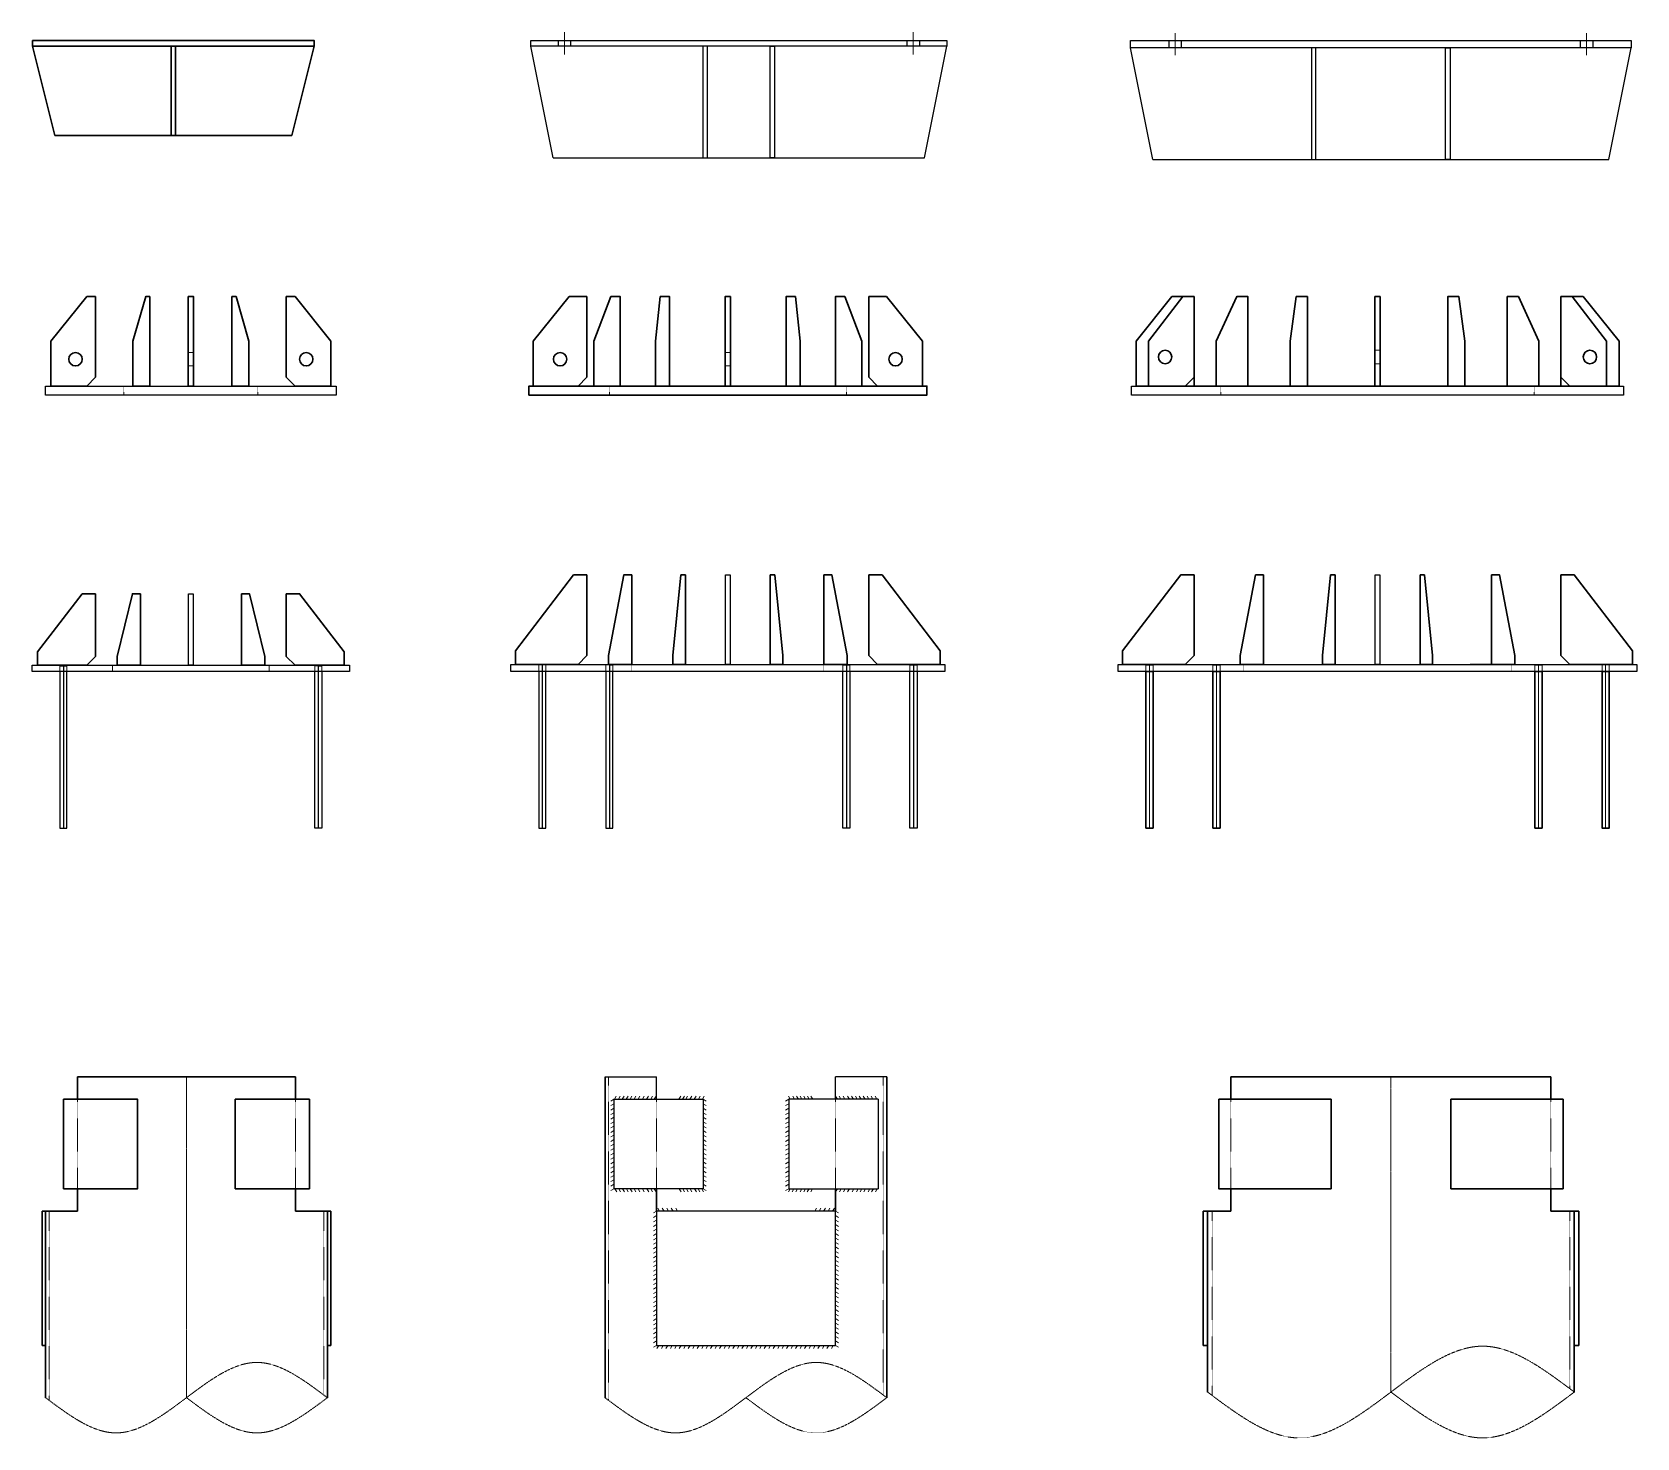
# Model space of a CAD drawing. Header units: millimetres. Extents: x 0 to 76984, y 0 to 13707.
# Drawn here: x 35249 to 38837, y 10277 to 13418 of the extents above; entities that cross this region are included whole.
import ezdxf

# ---------------------------------------------------------------- set-up
doc = ezdxf.new("R2010")
doc.units = ezdxf.units.MM
doc.linetypes.add('CENTER', pattern=[2, 1.25, -0.25, 0.25, -0.25])
doc.linetypes.add('DASHED', pattern=[0.75, 0.5, -0.25])
for name, color, linetype, lineweight in [('1粗实线', 1, 'Continuous', 30), ('3中心线', 6, 'CENTER', 18), ('4虚线', 2, 'DASHED', 18), ('5标注', 3, 'Continuous', 13), ('中心线', 6, 'CENTER', 9), ('细虚线', 2, 'DASHED', 9), ('结构线', 1, 'Continuous', 15)]:
    doc.layers.add(name, color=color, linetype=linetype, lineweight=lineweight)

# ---------------------------------------------------------------- blocks, each defined once
blk = doc.blocks.new('φ426钢管法兰block')
at = {"layer": '1粗实线'}
for p, q in [((-233, 200), (-313, 100)), ((-213, 200), (-233, 200)), ((-213, 20), (-213, 200)), ((213, 200), (233, 200)), ((213, 20), (213, 200)), ((233, 200), (313, 100)), ((-313, 0), (-313, 100)), ((313, 0), (313, 100)), ((-313, 0), (-233, 0)), ((-213, 20), (-233, 0)), ((213, 20), (233, 0)), ((313, 0), (233, 0))]:
    blk.add_line(p, q, dxfattribs=at)
for points in [[(-91.4, 200), (-101, 200), (-129.7, 100), (-129.7, 0), (-91.4, 0), (-91.4, 200)], [(91.4, 200), (101, 200), (129.7, 100), (129.7, 0), (91.4, 0), (91.4, 200)]]:
    blk.add_lwpolyline(points, dxfattribs=at)
blk.add_lwpolyline([(-6, 200), (6, 200), (6, 0), (-6, 0)], close=True, dxfattribs=at)
for centre in [(-258, 60), (258, 60)]:
    blk.add_circle(centre, 15, dxfattribs=at)
at = {"layer": '4虚线'}
for p, q in [((-6, 75), (6, 75)), ((-6, 45), (6, 45)), ((-150, -20), (-150, 0)), ((150, -20), (150, 0))]:
    blk.add_line(p, q, dxfattribs=at)
at = {"layer": '结构线', "lineweight": -3, "ltscale": 100}
blk.add_lwpolyline([(-325, 0), (325, 0), (325, -20), (-325, -20)], close=True, dxfattribs=at)
blk = doc.blocks.new('φ426桩帽block')
at = {"layer": '1粗实线'}
for p, q in [((-265, -212), (-315, -12)), ((265, -212), (315, -12)), ((-265, -212), (265, -212))]:
    blk.add_line(p, q, dxfattribs=at)
for points in [[(-315, 0), (315, 0), (315, -12), (-315, -12)], [(5, -12), (-5, -12), (-5, -212), (5, -212)]]:
    blk.add_lwpolyline(points, close=True, dxfattribs=at)
blk = doc.blocks.new('φ630桩帽block')
at = {"layer": '1粗实线', "lineweight": -3, "ltscale": 100}
for p, q in [((-415, -262), (-465, -12)), ((415, -262), (465, -12)), ((-415, -262), (415, -262))]:
    blk.add_line(p, q, dxfattribs=at)
for points in [[(-465, 0), (465, 0), (465, -12), (-465, -12)], [(-70, -12), (-80, -12), (-80, -262), (-70, -262)], [(70, -12), (80, -12), (80, -262), (70, -262)]]:
    blk.add_lwpolyline(points, close=True, dxfattribs=at)
at = {"layer": '3中心线'}
for p, q in [((-390, 19), (-390, -31)), ((390, 19), (390, -31))]:
    blk.add_line(p, q, dxfattribs=at)
at = {"layer": '细虚线', "lineweight": -3, "ltscale": 50}
for p, q in [((-404, 0), (-404, -12)), ((-376, 0), (-376, -12)), ((376, 0), (376, -12)), ((404, 0), (404, -12))]:
    blk.add_line(p, q, dxfattribs=at)
blk = doc.blocks.new('φ820桩帽block')
at = {"layer": '1粗实线', "lineweight": -3, "ltscale": 100}
for p, q in [((-510, -266), (-560, -16)), ((510, -266), (560, -16)), ((-510, -266), (510, -266))]:
    blk.add_line(p, q, dxfattribs=at)
for points in [[(-560, 0), (560, 0), (560, -16), (-560, -16)], [(-145, -16), (-155, -16), (-155, -266), (-145, -266)], [(145, -16), (155, -16), (155, -266), (145, -266)]]:
    blk.add_lwpolyline(points, close=True, dxfattribs=at)
at = {"layer": '3中心线'}
for p, q in [((-460, 17), (-460, -33)), ((460, 17), (460, -33))]:
    blk.add_line(p, q, dxfattribs=at)
at = {"layer": '细虚线', "lineweight": -3, "ltscale": 50}
for p, q in [((-474, 0), (-474, -16)), ((-446, 0), (-446, -16)), ((446, 0), (446, -16)), ((474, 0), (474, -16))]:
    blk.add_line(p, q, dxfattribs=at)
blk = doc.blocks.new('高200，宽120加劲板')
at = {"layer": '1粗实线'}
for p, q in [((0, 0), (-40, 0)), ((0, -180), (0, 0)), ((-40, 0), (-120, -100)), ((-120, -200), (-120, -100)), ((-120, -200), (-20, -200)), ((0, -180), (-20, -200))]:
    blk.add_line(p, q, dxfattribs=at)
blk.add_circle((-60, -140), 15, dxfattribs=at)
blk = doc.blocks.new('φ630钢管法兰block')
at = {"layer": '1粗实线'}
blk.add_line((-335, 0), (-415, 0), dxfattribs=at)
at = {"layer": '1粗实线', "flags": 128}
for points in [[(-299.3, 100), (-261.4, 200), (-240.6, 200), (-240.6, 0), (-299.3, 0)], [(-162, 100), (-151, 200), (-130.2, 200), (-130.2, 0), (-162, 0)], [(162, 100), (151, 200), (130.2, 200), (130.2, 0), (162, 0)], [(299.3, 100), (261.4, 200), (240.6, 200), (240.6, 0), (299.3, 0)]]:
    blk.add_lwpolyline(points, close=True, dxfattribs=at)
at = {"layer": '1粗实线'}
for points in [[(6, 200), (-6, 200), (-6, 0), (6, 0)], [(-445, -20), (-445, 0), (445, 0), (445, -20)]]:
    blk.add_lwpolyline(points, close=True, dxfattribs=at)
at = {"layer": '4虚线'}
for p, q in [((-6, 75), (6, 75)), ((-6, 45), (6, 45)), ((-265, -20), (-265, 0)), ((265, -20), (265, 0))]:
    blk.add_line(p, q, dxfattribs=at)
at = {"layer": '1粗实线'}
blk.add_blockref('高200，宽120加劲板', (-315, 200), dxfattribs=at)
at = {"layer": '1粗实线', "xscale": -1}
blk.add_blockref('高200，宽120加劲板', (315, 200), dxfattribs=at)
blk = doc.blocks.new('φ820钢管法兰block')
at = {"layer": '1粗实线'}
for p, q in [((-460, 200), (-540, 100)), ((-410, 200), (-460, 200)), ((-410, 20), (-410, 200)), ((410, 20), (410, 200)), ((410, 200), (460, 200)), ((460, 200), (540, 100)), ((-540, 0), (-540, 100)), ((540, 0), (540, 100)), ((-430, 0), (-540, 0)), ((-410, 20), (-430, 0)), ((410, 20), (430, 0)), ((430, 0), (540, 0))]:
    blk.add_line(p, q, dxfattribs=at)
at = {"layer": '1粗实线', "flags": 128}
for points in [[(-511.9, 100), (-435, 200), (-410, 200), (-410, 0), (-511.9, 0)], [(-360.6, 100), (-314.9, 200), (-289.9, 200), (-289.9, 0), (-360.6, 0)], [(-195.2, 100), (-181.9, 200), (-156.9, 200), (-156.9, 0), (-195.2, 0)], [(195.2, 100), (181.9, 200), (156.9, 200), (156.9, 0), (195.2, 0)], [(360.6, 100), (314.9, 200), (289.9, 200), (289.9, 0), (360.6, 0)], [(511.9, 100), (435, 200), (410, 200), (410, 0), (511.9, 0)]]:
    blk.add_lwpolyline(points, close=True, dxfattribs=at)
at = {"layer": '1粗实线'}
blk.add_lwpolyline([(6, 200), (-6, 200), (-6, 0), (6, 0)], close=True, dxfattribs=at)
at = {"layer": '1粗实线', "elevation": 0}
blk.add_lwpolyline([(-415, 0), (415, 0)], dxfattribs=at)
at = {"layer": '1粗实线'}
for centre in [(-475, 65), (475, 65)]:
    blk.add_circle(centre, 15, dxfattribs=at)
at = {"layer": '4虚线'}
for p, q in [((-6, 80), (6, 80)), ((6, 50), (-6, 50)), ((-350, 0, 0), (-350, -20, 0)), ((350, 0, 0), (350, -20, 0))]:
    blk.add_line(p, q, dxfattribs=at)
at = {"layer": '结构线', "lineweight": -3, "ltscale": 100, "elevation": 0}
blk.add_lwpolyline([(-550, 0), (550, 0), (550, -20), (-550, -20)], close=True, dxfattribs=at)
blk = doc.blocks.new('φ630钢管开槽柱头1block')
at = {"layer": '1粗实线'}
for p, q in [((243.4, 300), (-243.4, 300)), ((-243.4, 300), (-243.4, 250)), ((243.4, 300), (243.4, 250)), ((-243.4, 0), (-243.4, 50)), ((243.4, 0), (243.4, 50)), ((-323, 0), (-243.4, 0)), ((323, 0), (243.4, 0)), ((-323, -300), (-323, 0)), ((-315, -416.8), (-315, 0)), ((315, -416.8), (315, 0)), ((323, -300), (323, 0)), ((-323, -300), (-315, -300)), ((315, -300), (323, -300))]:
    blk.add_line(p, q, dxfattribs=at)
for points in [[(-275, 250), (-109.2, 250), (-109.2, 50), (-275, 50)], [(275, 250), (109.2, 250), (109.2, 50), (275, 50)]]:
    blk.add_lwpolyline(points, close=True, dxfattribs=at)
at = {"layer": '3中心线'}
blk.add_line((0, -416.8), (0, 300), dxfattribs=at)
at = {"layer": '4虚线'}
for p, q in [((-243.4, 250), (-243.4, 50)), ((243.4, 250), (243.4, 50)), ((-307, -422.8), (-307, 0)), ((307, -410.8), (307, 0))]:
    blk.add_line(p, q, dxfattribs=at)
for points in [[(-315, -416.8), (-157.5, -495.5), (0, -416.8), (157.5, -338), (315, -416.8)], [(315, -416.8), (157.5, -495.5), (0, -416.8)]]:
    blk.add_spline(points, degree=3, dxfattribs=at)
blk = doc.blocks.new('φ630钢管开槽柱头2block')
at = {"layer": '1粗实线'}
for p, q in [((-315, 300), (-315, -416.8)), ((315, 300), (315, -416.8)), ((-200, 50), (-200, 0)), ((200, 50), (200, 0))]:
    blk.add_line(p, q, dxfattribs=at)
at = {"layer": '1粗实线', "lineweight": -3, "ltscale": 100}
for p, q in [((-315, 300), (-200, 300)), ((-200, 250), (-200, 300)), ((315, 300), (200, 300)), ((200, 250), (200, 300)), ((-295.5, 250), (-95.8, 250)), ((-295.5, 250), (-295.5, 50)), ((-95.8, 250), (-95.8, 50)), ((295.5, 250), (95.7, 250)), ((95.7, 250), (95.7, 50)), ((295.5, 250), (295.5, 50)), ((-95.8, 50), (-295.5, 50)), ((95.7, 50), (295.5, 50))]:
    blk.add_line(p, q, dxfattribs=at)
blk.add_lwpolyline([(200, 0), (-200, 0), (-200, -300), (200, -300)], close=True, dxfattribs=at)
at = {"layer": '4虚线'}
for p, q in [((-307, 300), (-307, -422.8)), ((307, 300), (307, -410.8)), ((-200, 250), (-200, 50)), ((200, 250), (200, 50))]:
    blk.add_line(p, q, dxfattribs=at)
for points in [[(-315, -416.8), (-157.5, -495.5), (0, -416.8), (157.5, -338), (315, -416.8)], [(315, -416.8), (157.5, -495.5), (0, -416.8)]]:
    blk.add_spline(points, degree=3, dxfattribs=at)
at = {"layer": '5标注'}
for p, q in [((-293.8, 250), (-289.8, 256.9)), ((-285, 250), (-281, 256.9)), ((-276.4, 250), (-272.4, 256.9)), ((-267.5, 250), (-263.5, 256.9)), ((-258.9, 250), (-254.9, 256.9)), ((-250.1, 250), (-246.1, 256.9)), ((-241.3, 250), (-237.3, 256.9)), ((-231.3, 250), (-227.3, 256.9)), ((-222.1, 250), (-218.1, 256.9)), ((-212.7, 250), (-208.7, 256.9)), ((-204.9, 250), (-200.9, 256.9)), ((-149.8, 250), (-145.8, 256.9)), ((-141.5, 250), (-137.5, 256.9)), ((-134.7, 250), (-130.7, 256.9)), ((-125.3, 250), (-121.3, 256.9)), ((-115.5, 250), (-111.5, 256.9)), ((-106.3, 250), (-102.3, 256.9)), ((-97.4, 250), (-93.4, 256.9)), ((99.3, 250), (95.3, 256.9)), ((108.7, 250), (104.7, 256.9)), ((117.4, 250), (113.4, 256.9)), ((125.3, 250), (121.3, 256.9)), ((133.4, 250), (129.4, 256.9)), ((141.5, 250), (137.5, 256.9)), ((149.4, 250), (145.4, 256.9)), ((204.5, 250), (200.5, 256.9)), ((212.4, 250), (208.4, 256.9)), ((221.3, 250), (217.3, 256.9)), ((231.3, 250), (227.3, 256.9)), ((240.4, 250), (236.4, 256.9)), ((248.7, 250), (244.7, 256.9)), ((257.6, 250), (253.6, 256.9)), ((266.4, 250), (262.4, 256.9)), ((275.2, 250), (271.2, 256.9)), ((284, 250), (280, 256.9)), ((292.8, 250), (288.8, 256.9)), ((-295.5, 250), (-302.4, 246)), ((-295.5, 240), (-302.4, 236)), ((-295.5, 230), (-302.4, 226)), ((-295.5, 220), (-302.4, 216)), ((-95.8, 250), (-88.8, 246)), ((-95.8, 240), (-88.8, 236)), ((-95.8, 230), (-88.8, 226)), ((-95.8, 220), (-88.8, 216)), ((95.7, 250), (88.8, 246)), ((95.7, 240), (88.8, 236)), ((95.7, 230), (88.8, 226)), ((95.7, 220), (88.8, 216)), ((-295.5, 210), (-302.4, 206)), ((-295.5, 200), (-302.4, 196)), ((-295.5, 190), (-302.4, 186)), ((-295.5, 180), (-302.4, 176)), ((-95.8, 210), (-88.8, 206)), ((-95.8, 200), (-88.8, 196)), ((-95.8, 190), (-88.8, 186)), ((-95.8, 180), (-88.8, 176)), ((95.7, 210), (88.8, 206)), ((95.7, 200), (88.8, 196)), ((95.7, 190), (88.8, 186)), ((95.7, 180), (88.8, 176)), ((-295.5, 170), (-302.4, 166)), ((-295.5, 160), (-302.4, 156)), ((-295.5, 150), (-302.4, 146)), ((-95.8, 170), (-88.8, 166)), ((-95.8, 160), (-88.8, 156)), ((-95.8, 150), (-88.8, 146)), ((95.7, 170), (88.8, 166)), ((95.7, 160), (88.8, 156)), ((95.7, 150), (88.8, 146)), ((-295.5, 140), (-302.4, 136)), ((-295.5, 130), (-302.4, 126)), ((-295.5, 120), (-302.4, 116)), ((-295.5, 110), (-302.4, 106)), ((-95.8, 140), (-88.8, 136)), ((-95.8, 130), (-88.8, 126)), ((-95.8, 120), (-88.8, 116)), ((-95.8, 110), (-88.8, 106)), ((95.7, 140), (88.8, 136)), ((95.7, 130), (88.8, 126)), ((95.7, 120), (88.8, 116)), ((95.7, 110), (88.8, 106)), ((-295.5, 100), (-302.4, 96)), ((-295.5, 90), (-302.4, 86)), ((-295.5, 80), (-302.4, 76)), ((-95.8, 100), (-88.8, 96)), ((-95.8, 90), (-88.8, 86)), ((-95.8, 80), (-88.8, 76)), ((95.7, 100), (88.8, 96)), ((95.7, 90), (88.8, 86)), ((95.7, 80), (88.8, 76)), ((-295.5, 70), (-302.4, 66)), ((-295.5, 60), (-302.4, 56)), ((-295.5, 50), (-302.4, 46)), ((-292.8, 50), (-288.8, 43.1)), ((-284.1, 50), (-280.1, 43.1)), ((-275.7, 50), (-271.7, 43.1)), ((-267, 50), (-263, 43.1)), ((-258.7, 50), (-254.7, 43.1)), ((-250, 50), (-246, 43.1)), ((-241.3, 50), (-237.3, 43.1)), ((-231.3, 50), (-227.3, 43.1)), ((-221.3, 50), (-217.3, 43.1)), ((-212.9, 50), (-208.9, 43.1)), ((-205, 50), (-201, 43.1)), ((-149.1, 50), (-145.1, 43.1)), ((-141.3, 50), (-137.3, 43.1)), ((-133.2, 50), (-129.2, 43.1)), ((-124.7, 50), (-120.7, 43.1)), ((-114.7, 50), (-110.7, 43.1)), ((-106.7, 50), (-102.7, 43.1)), ((-98.6, 50), (-94.6, 43.1)), ((-95.8, 70), (-88.8, 66)), ((-95.8, 60), (-88.8, 56)), ((-95.8, 50), (-88.8, 46)), ((95.7, 70), (88.8, 66)), ((95.7, 60), (88.8, 56)), ((95.7, 50), (88.8, 46)), ((99.3, 50), (95.3, 43.1)), ((107.2, 50), (103.2, 43.1)), ((115.3, 50), (111.3, 43.1)), ((125.3, 50), (121.3, 43.1)), ((133.2, 50), (129.2, 43.1)), ((141.3, 50), (137.3, 43.1)), ((149.2, 50), (145.2, 43.1)), ((204.6, 50), (200.6, 43.1)), ((213.1, 50), (209.1, 43.1)), ((222.1, 50), (218.1, 43.1)), ((231.5, 50), (227.5, 43.1)), ((241.3, 50), (237.3, 43.1)), ((251, 50), (247, 43.1)), ((259.1, 50), (255.1, 43.1)), ((267.6, 50), (263.6, 43.1)), ((277, 50), (273, 43.1)), ((285.1, 50), (281.1, 43.1)), ((293.4, 50), (289.4, 43.1)), ((-200, 0), (-206.9, -4)), ((-193, 0), (-197, 6.9)), ((-183, 0), (-187, 6.9)), ((-173, 0), (-177, 6.9)), ((-163, 0), (-167, 6.9)), ((-153, 0), (-157, 6.9)), ((153.8, 0), (157.8, 6.9)), ((163.8, 0), (167.8, 6.9)), ((173.8, 0), (177.8, 6.9)), ((183.8, 0), (187.8, 6.9)), ((193.8, 0), (197.8, 6.9)), ((200, 0), (206.9, -4)), ((-200, -10), (-206.9, -14)), ((-200, -20), (-206.9, -24)), ((-200, -30), (-206.9, -34)), ((200, -10), (206.9, -14)), ((200, -20), (206.9, -24)), ((200, -30), (206.9, -34)), ((-200, -40), (-206.9, -44)), ((-200, -50), (-206.9, -54)), ((-200, -60), (-206.9, -64)), ((-200, -70), (-206.9, -74)), ((200, -40), (206.9, -44)), ((200, -50), (206.9, -54)), ((200, -60), (206.9, -64)), ((200, -70), (206.9, -74)), ((-200, -80), (-206.9, -84)), ((-200, -90), (-206.9, -94)), ((-200, -100), (-206.9, -104)), ((200, -80), (206.9, -84)), ((200, -90), (206.9, -94)), ((200, -100), (206.9, -104)), ((-200, -110), (-206.9, -114)), ((-200, -120), (-206.9, -124)), ((-200, -130), (-206.9, -134)), ((-200, -140), (-206.9, -144)), ((200, -110), (206.9, -114)), ((200, -120), (206.9, -124)), ((200, -130), (206.9, -134)), ((200, -140), (206.9, -144)), ((-200, -150), (-206.9, -154)), ((-200, -160), (-206.9, -164)), ((-200, -170), (-206.9, -174)), ((200, -150), (206.9, -154)), ((200, -160), (206.9, -164)), ((200, -170), (206.9, -174)), ((-200, -180), (-206.9, -184)), ((-200, -190), (-206.9, -194)), ((-200, -200), (-206.9, -204)), ((-200, -210), (-206.9, -214)), ((200, -180), (206.9, -184)), ((200, -190), (206.9, -194)), ((200, -200), (206.9, -204)), ((200, -210), (206.9, -214)), ((-200, -220), (-206.9, -224)), ((-200, -230), (-206.9, -234)), ((-200, -240), (-206.9, -244)), ((-200, -250), (-206.9, -254)), ((200, -220), (206.9, -224)), ((200, -230), (206.9, -234)), ((200, -240), (206.9, -244)), ((200, -250), (206.9, -254)), ((-200, -260), (-206.9, -264)), ((-200, -270), (-206.9, -274)), ((-200, -280), (-206.9, -284)), ((200, -260), (206.9, -264)), ((200, -270), (206.9, -274)), ((200, -280), (206.9, -284)), ((-200, -290), (-206.9, -294)), ((-200, -300), (-206.9, -304)), ((-194.9, -300), (-198.9, -306.9)), ((-184.9, -300), (-188.9, -306.9)), ((-174.9, -300), (-178.9, -306.9)), ((-164.9, -300), (-168.9, -306.9)), ((-154.9, -300), (-158.9, -306.9)), ((-144.9, -300), (-148.9, -306.9)), ((-134.9, -300), (-138.9, -306.9)), ((-124.9, -300), (-128.9, -306.9)), ((-114.9, -300), (-118.9, -306.9)), ((-104.9, -300), (-108.9, -306.9)), ((-94.9, -300), (-98.9, -306.9)), ((-84.9, -300), (-88.9, -306.9)), ((-74.9, -300), (-78.9, -306.9)), ((-64.9, -300), (-68.9, -306.9)), ((-54.9, -300), (-58.9, -306.9)), ((-44.9, -300), (-48.9, -306.9)), ((-34.9, -300), (-38.9, -306.9)), ((-24.9, -300), (-28.9, -306.9)), ((-14.9, -300), (-18.9, -306.9)), ((-4.9, -300), (-8.9, -306.9)), ((5.1, -300), (1.1, -306.9)), ((15.1, -300), (11.1, -306.9)), ((25.1, -300), (21.1, -306.9)), ((35.1, -300), (31.1, -306.9)), ((45.1, -300), (41.1, -306.9)), ((55.1, -300), (51.1, -306.9)), ((65.1, -300), (61.1, -306.9)), ((75.1, -300), (71.1, -306.9)), ((85.1, -300), (81.1, -306.9)), ((95.1, -300), (91.1, -306.9)), ((105.1, -300), (101.1, -306.9)), ((115.1, -300), (111.1, -306.9)), ((125.1, -300), (121.1, -306.9)), ((135.1, -300), (131.1, -306.9)), ((145.1, -300), (141.1, -306.9)), ((155.1, -300), (151.1, -306.9)), ((165.1, -300), (161.1, -306.9)), ((175.1, -300), (171.1, -306.9)), ((185.1, -300), (181.1, -306.9)), ((195.1, -300), (191.1, -306.9)), ((200, -290), (206.9, -294)), ((200, -300), (206.9, -304))]:
    blk.add_line(p, q, dxfattribs=at)
blk = doc.blocks.new('φ820钢管开槽柱头1block')
at = {"layer": '1粗实线'}
for p, q in [((357.9, 300), (-357.9, 300)), ((-357.9, 300), (-357.9, 250)), ((357.9, 300), (357.9, 250)), ((-357.9, 50), (-357.9, 0)), ((357.9, 50), (357.9, 0)), ((-420, -300), (-420, 0)), ((-420, 0), (-357.9, 0)), ((-410, -404.2), (-410, 0)), ((420, 0), (357.9, 0)), ((410, -404.2), (410, 0)), ((420, -300), (420, 0)), ((-420, -300), (-410, -300)), ((420, -300), (410, -300))]:
    blk.add_line(p, q, dxfattribs=at)
for points in [[(-385, 250), (-134, 250), (-134, 50), (-385, 50)], [(385, 250), (134, 250), (134, 50), (385, 50)]]:
    blk.add_lwpolyline(points, close=True, dxfattribs=at)
at = {"layer": '3中心线'}
blk.add_line((0, -404.2), (0, 300), dxfattribs=at)
at = {"layer": '4虚线'}
for p, q in [((-357.9, 250), (-357.9, 50)), ((357.9, 250), (357.9, 50)), ((-400, -411.7), (-400, 0)), ((400, -396.7), (400, 0))]:
    blk.add_line(p, q, dxfattribs=at)
for points in [[(-410, -404.2), (-205, -506.7), (0, -404.2), (205, -301.7), (410, -404.2)], [(410, -404.2), (205, -506.7), (0, -404.2)]]:
    blk.add_spline(points, degree=3, dxfattribs=at)
blk = doc.blocks.new('φ426钢管预埋件block')
at = {"layer": '1粗实线'}
for points in [[(-213, 160), (-213, 20), (-233, 0), (-343, 0), (-343, 30), (-243, 160), (-213, 160)], [(-113, 160), (-113, 0), (-165.1, 0), (-165.1, 20), (-130.8, 160), (-113, 160)], [(113, 160), (113, 0), (165.1, 0), (165.1, 20), (130.8, 160), (113, 160)], [(213, 160), (213, 20), (233, 0), (343, 0), (343, 30), (243, 160), (213, 160)]]:
    blk.add_lwpolyline(points, dxfattribs=at)
at = {"layer": '1粗实线', "lineweight": -3, "ltscale": 100}
for points in [[(-5, 160), (5, 160), (5, 0), (-5, 0)], [(-355, 0), (355, 0), (355, -14), (-355, -14)]]:
    blk.add_lwpolyline(points, close=True, dxfattribs=at)
at = {"layer": '1粗实线', "lineweight": -3}
for points in [[(-293, -14), (-293, -364), (-277, -364), (-277, -14)], [(293, -14), (293, -364), (277, -364), (277, -14)]]:
    blk.add_lwpolyline(points, dxfattribs=at)
at = {"layer": '3中心线', "lineweight": -3}
for p, q in [((-285, -2), (-285, -364)), ((285, -2), (285, -364))]:
    blk.add_line(p, q, dxfattribs=at)
at = {"layer": '4虚线'}
for p, q in [((-175, 0), (-175, -14)), ((175, 0), (175, -14))]:
    blk.add_line(p, q, dxfattribs=at)
for points in [[(-293, -14), (-293, -2), (-277, -2), (-277, -14)], [(277, -14), (277, -2), (293, -2), (293, -14)]]:
    blk.add_lwpolyline(points, dxfattribs=at)
blk = doc.blocks.new('φ630钢管预埋件block')
at = {"layer": '1粗实线'}
for points in [[(-315, 200), (-345, 200), (-475, 30), (-475, 0), (-335, 0), (-315, 20), (-315, 200)], [(-215, 200), (-215, 0), (-267.1, 0), (-267.1, 20), (-232.8, 200), (-215, 200)], [(-95, 200), (-95, 0), (-123, 0), (-123, 20), (-105, 200), (-95, 200)], [(95, 200), (95, 0), (123, 0), (123, 20), (105, 200), (95, 200)], [(215, 200), (215, 0), (267.1, 0), (267.1, 20), (232.8, 200), (215, 200)], [(315, 200), (345, 200), (475, 30), (475, 0), (335, 0), (315, 20), (315, 200)]]:
    blk.add_lwpolyline(points, dxfattribs=at)
at = {"layer": '1粗实线', "lineweight": -3, "ltscale": 100}
for points in [[(-5, 200), (5, 200), (5, 0), (-5, 0)], [(-485, 0), (485, 0), (485, -16), (-485, -16)]]:
    blk.add_lwpolyline(points, close=True, dxfattribs=at)
at = {"layer": '1粗实线', "lineweight": -3}
for points in [[(-423, -16), (-423, -366), (-407, -366), (-407, -16)], [(-273, -16), (-273, -366), (-257, -366), (-257, -16)], [(273, -16), (273, -366), (257, -366), (257, -16)], [(423, -16), (423, -366), (407, -366), (407, -16)]]:
    blk.add_lwpolyline(points, dxfattribs=at)
at = {"layer": '3中心线', "lineweight": -3}
for p, q in [((-415, -2), (-415, -366)), ((-265, -2), (-265, -366)), ((265, -2), (265, -366)), ((415, -2), (415, -366))]:
    blk.add_line(p, q, dxfattribs=at)
at = {"layer": '4虚线'}
for p, q in [((-215, 0), (-215, -16)), ((215, 0), (215, -16))]:
    blk.add_line(p, q, dxfattribs=at)
for points in [[(-423, -16), (-423, -2), (-407, -2), (-407, -16)], [(-273, -16), (-273, -2), (-257, -2), (-257, -16)], [(257, -16), (257, -2), (273, -2), (273, -16)], [(407, -16), (407, -2), (423, -2), (423, -16)]]:
    blk.add_lwpolyline(points, dxfattribs=at)
blk = doc.blocks.new('φ820钢管预埋件block')
at = {"layer": '1粗实线'}
blk.add_line((206.9, 0), (296.9, 0), dxfattribs=at)
for points in [[(-410, 200), (-440, 200), (-570, 30), (-570, 0), (-430, 0), (-410, 20), (-410, 200)], [(-255, 200), (-255, 0), (-307.1, 0), (-307.1, 20), (-272.8, 200), (-255, 200)], [(-95, 200), (-95, 0), (-123, 0), (-123, 20), (-105, 200), (-95, 200)], [(95, 200), (95, 0), (123, 0), (123, 20), (105, 200), (95, 200)], [(255, 200), (255, 0), (307.1, 0), (307.1, 20), (272.8, 200), (255, 200)], [(410, 200), (440, 200), (570, 30), (570, 0), (430, 0), (410, 20), (410, 200)]]:
    blk.add_lwpolyline(points, dxfattribs=at)
for points in [[(-518, -16), (-502, -16), (-502, -366), (-518, -366)], [(-368, -16), (-352, -16), (-352, -366), (-368, -366)], [(352, -16), (368, -16), (368, -366), (352, -366)], [(502, -16), (518, -16), (518, -366), (502, -366)]]:
    blk.add_lwpolyline(points, close=True, dxfattribs=at)
at = {"layer": '4虚线'}
for p, q in [((-300, 0), (-300, -16)), ((300, 0), (300, -16))]:
    blk.add_line(p, q, dxfattribs=at)
for points in [[(-518, -16), (-518, -2), (-502, -2), (-502, -16)], [(-368, -16), (-368, -2), (-352, -2), (-352, -16)], [(352, -16), (352, -2), (368, -2), (368, -16)], [(502, -16), (502, -2), (518, -2), (518, -16)]]:
    blk.add_lwpolyline(points, dxfattribs=at)
at = {"layer": '中心线'}
for p, q in [((-510, -2), (-510, -366)), ((-510, -2), (-510, -366)), ((-360, -2), (-360, -366)), ((-360, -2), (-360, -366)), ((360, -2), (360, -366)), ((360, -2), (360, -366)), ((510, -2), (510, -366)), ((510, -16), (510, -366))]:
    blk.add_line(p, q, dxfattribs=at)
at = {"layer": '结构线', "lineweight": -3, "ltscale": 100}
for points in [[(-5, 200), (5, 200), (5, 0), (-5, 0)], [(-580, 0), (580, 0), (580, -16), (-580, -16)]]:
    blk.add_lwpolyline(points, close=True, dxfattribs=at)

msp = doc.modelspace()

# ---------------------------------------------------------------- block references
for name, p in [('φ426桩帽block', (35565.1, 13399.4)), ('φ630桩帽block', (36829.2, 13399.4)), ('φ820桩帽block', (38264.8, 13399.4)), ('φ426钢管法兰block', (35604.1, 12627.4)), ('φ630钢管法兰block', (36804.8, 12627.4)), ('φ820钢管法兰block', (38257.5, 12627.4, 0)), ('φ630钢管预埋件block', (36804.8, 12005.4)), ('φ820钢管预埋件block', (38257.5, 12005.4)), ('φ426钢管预埋件block', (35604.1, 12003.4)), ('φ630钢管开槽柱头1block', (35594.3, 10783.4)), ('φ630钢管开槽柱头2block', (36845.2, 10783.4)), ('φ820钢管开槽柱头1block', (38287.5, 10783.4))]:
    msp.add_blockref(name, p)

doc.saveas('drawing.dxf')
